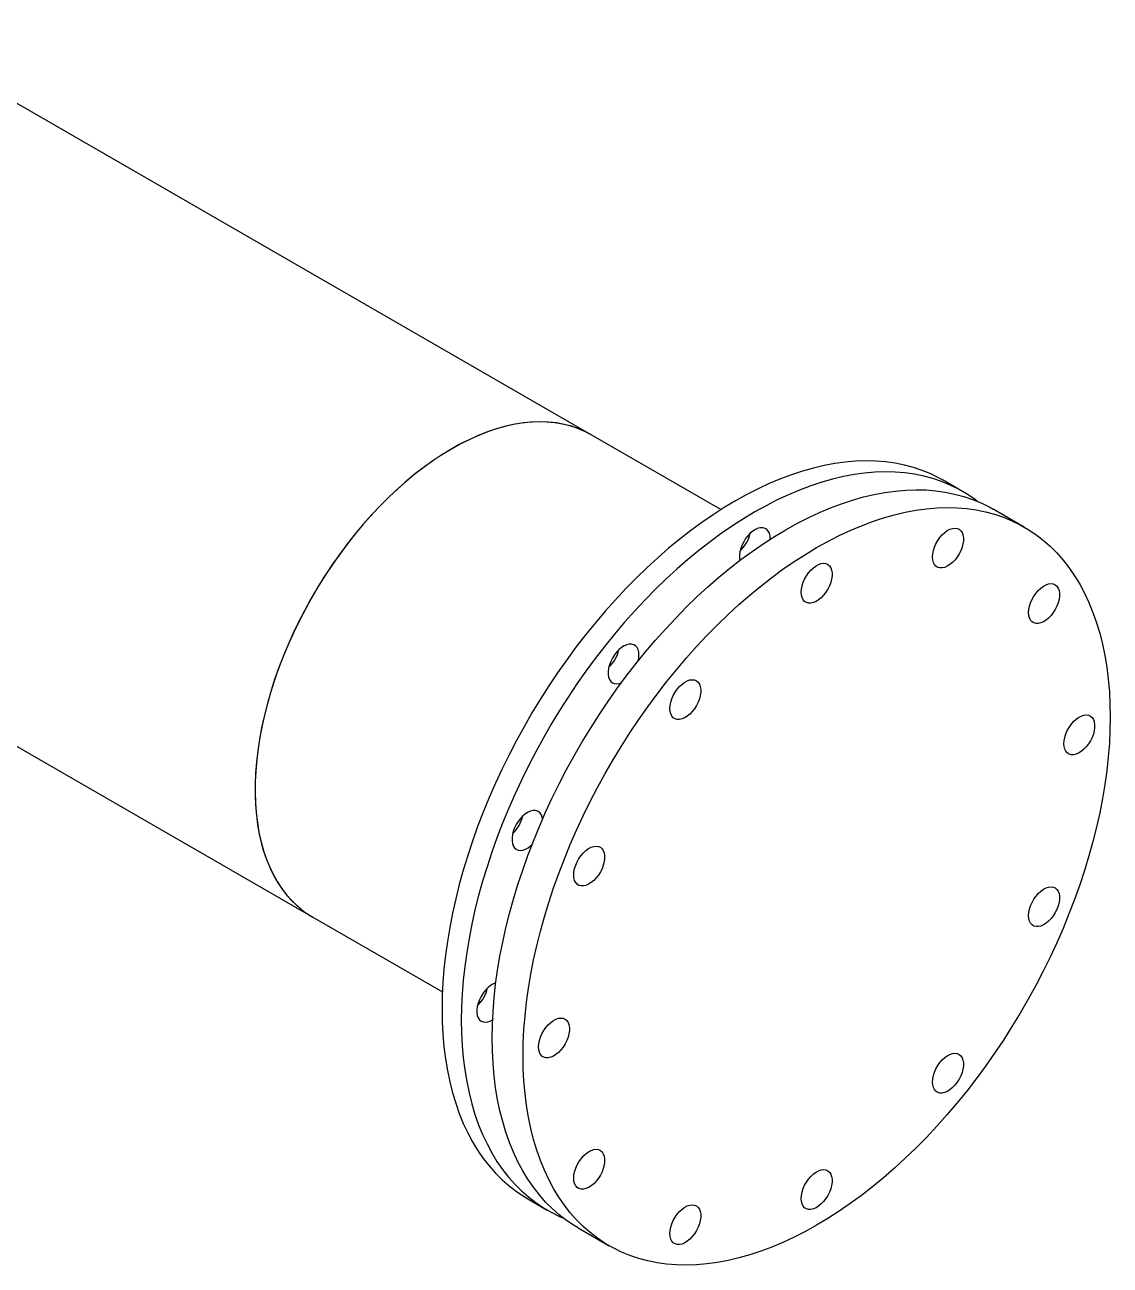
# Model space of a CAD drawing. Header units: inches. Extents: x -375 to 644, y -327 to 278.
# Drawn here: x -50.89 to -26.05, y 0.27 to 28.67 of the extents above; entities that cross this region are included whole.
import ezdxf

# ---------------------------------------------------------------- set-up
doc = ezdxf.new("R2010")
doc.units = ezdxf.units.IN
doc.header["$MEASUREMENT"] = 0

msp = doc.modelspace()

# ---------------------------------------------------------------- linework, layer by layer
at = {"color": 7, "linetype": 'Continuous', "lineweight": 25}
for p, q in [((-37.923, 19.277), (-54.186, 28.666)), ((-34.957, 17.565), (-37.923, 19.277)), ((-29.431, 17.983), (-29.873, 18.238)), ((-28.017, 17.167), (-28.724, 17.575)), ((-52.305, 12.857), (-44.297, 8.235)), ((-44.297, 8.235), (-41.332, 6.523)), ((-39.372, 1.783), (-38.93, 1.528)), ((-38.223, 1.12), (-37.516, 0.712))]:
    msp.add_line(p, q, dxfattribs=at)
at = {"color": 7, "linetype": 'Continuous', "lineweight": 25, "flags": 128}
for points in [[(-37.923, 19.277), (-37.936, 19.285), (-38.088, 19.363), (-38.247, 19.43), (-38.412, 19.484), (-38.583, 19.525), (-38.76, 19.555), (-38.941, 19.571), (-39.127, 19.575), (-39.318, 19.567), (-39.512, 19.546), (-39.71, 19.512), (-39.911, 19.466), (-40.115, 19.408), (-40.32, 19.337), (-40.528, 19.254), (-40.736, 19.159), (-40.946, 19.053), (-41.155, 18.935), (-41.365, 18.806), (-41.574, 18.666), (-41.782, 18.515), (-41.989, 18.354), (-42.194, 18.183), (-42.396, 18.003), (-42.596, 17.813), (-42.792, 17.615), (-42.985, 17.408), (-43.173, 17.193), (-43.358, 16.971), (-43.537, 16.741), (-43.711, 16.506), (-43.88, 16.264), (-44.042, 16.017), (-44.198, 15.765), (-44.348, 15.509), (-44.49, 15.249), (-44.625, 14.986), (-44.753, 14.72), (-44.872, 14.451), (-44.984, 14.182), (-45.087, 13.911), (-45.181, 13.641), (-45.267, 13.37), (-45.344, 13.1), (-45.411, 12.832), (-45.469, 12.566), (-45.518, 12.302), (-45.557, 12.041), (-45.587, 11.784), (-45.606, 11.532), (-45.617, 11.284), (-45.617, 11.041), (-45.607, 10.805), (-45.588, 10.575), (-45.559, 10.351), (-45.521, 10.136), (-45.473, 9.927), (-45.415, 9.728), (-45.349, 9.537), (-45.273, 9.355), (-45.188, 9.182), (-45.094, 9.02), (-44.991, 8.868), (-44.88, 8.726), (-44.761, 8.595), (-44.634, 8.476), (-44.5, 8.368), (-44.358, 8.271), (-44.297, 8.235)], [(-37.923, 19.277), (-38.055, 19.347), (-38.213, 19.416), (-38.376, 19.473), (-38.546, 19.517), (-38.721, 19.549), (-38.902, 19.569), (-39.087, 19.576), (-39.277, 19.57), (-39.47, 19.551), (-39.667, 19.52), (-39.868, 19.477), (-40.071, 19.421), (-40.276, 19.353), (-40.483, 19.273), (-40.691, 19.181), (-40.9, 19.077), (-41.11, 18.961)], [(-41.11, 18.961), (-41.32, 18.835), (-41.529, 18.697), (-41.737, 18.549), (-41.944, 18.39), (-42.15, 18.221), (-42.353, 18.042), (-42.553, 17.855), (-42.75, 17.658), (-42.944, 17.453), (-43.133, 17.24), (-43.318, 17.019), (-43.499, 16.791), (-43.674, 16.557), (-43.844, 16.317), (-44.008, 16.071), (-44.165, 15.82), (-44.316, 15.564), (-44.46, 15.305), (-44.597, 15.042), (-44.726, 14.777), (-44.847, 14.509), (-44.96, 14.24), (-45.065, 13.97), (-45.162, 13.699), (-45.249, 13.428), (-45.328, 13.158), (-45.397, 12.89), (-45.457, 12.623), (-45.508, 12.358), (-45.549, 12.097), (-45.581, 11.839), (-45.603, 11.586), (-45.615, 11.337), (-45.618, 11.093), (-45.61, 10.855), (-45.593, 10.624), (-45.566, 10.399), (-45.53, 10.181), (-45.484, 9.972), (-45.429, 9.77), (-45.364, 9.577), (-45.29, 9.393), (-45.207, 9.219), (-45.115, 9.054), (-45.014, 8.9), (-44.905, 8.756), (-44.788, 8.622), (-44.662, 8.5), (-44.529, 8.39), (-44.389, 8.291), (-44.297, 8.235)], [(-29.873, 18.238), (-29.964, 18.289), (-30.153, 18.382), (-30.348, 18.463), (-30.55, 18.531), (-30.758, 18.586), (-30.971, 18.63), (-31.19, 18.66), (-31.413, 18.678), (-31.642, 18.683), (-31.874, 18.675), (-32.111, 18.655), (-32.352, 18.622), (-32.596, 18.576), (-32.842, 18.518), (-33.092, 18.447), (-33.343, 18.364), (-33.597, 18.269), (-33.852, 18.161), (-34.108, 18.042), (-34.365, 17.911), (-34.622, 17.768), (-34.88, 17.614), (-35.137, 17.448), (-35.393, 17.272), (-35.648, 17.085), (-35.901, 16.888), (-36.153, 16.68), (-36.402, 16.463), (-36.649, 16.236), (-36.893, 16), (-37.134, 15.756), (-37.37, 15.503), (-37.603, 15.242), (-37.831, 14.973), (-38.055, 14.697), (-38.274, 14.414), (-38.487, 14.124), (-38.695, 13.829), (-38.896, 13.528), (-39.092, 13.222), (-39.281, 12.911), (-39.463, 12.596), (-39.637, 12.277), (-39.805, 11.954), (-39.965, 11.629), (-40.117, 11.302), (-40.261, 10.972), (-40.397, 10.641), (-40.524, 10.31), (-40.642, 9.977), (-40.752, 9.645), (-40.853, 9.314), (-40.945, 8.983), (-41.027, 8.654), (-41.1, 8.327), (-41.163, 8.002), (-41.217, 7.681), (-41.261, 7.362), (-41.296, 7.048), (-41.32, 6.738), (-41.335, 6.433), (-41.34, 6.133), (-41.335, 5.838), (-41.32, 5.55), (-41.296, 5.269), (-41.261, 4.994), (-41.217, 4.727), (-41.163, 4.467), (-41.1, 4.216), (-41.027, 3.973), (-40.945, 3.739), (-40.853, 3.514), (-40.752, 3.299), (-40.642, 3.093), (-40.524, 2.898), (-40.397, 2.713), (-40.261, 2.539), (-40.117, 2.376), (-39.965, 2.224), (-39.805, 2.083), (-39.637, 1.955), (-39.463, 1.837), (-39.372, 1.783)], [(-29.09, 17.756), (-29.165, 17.812), (-29.34, 17.929), (-29.522, 18.034), (-29.711, 18.127), (-29.906, 18.207), (-30.108, 18.276), (-30.316, 18.331), (-30.529, 18.375), (-30.748, 18.405), (-30.971, 18.423), (-31.2, 18.428), (-31.433, 18.42), (-31.669, 18.4), (-31.91, 18.367), (-32.154, 18.321), (-32.4, 18.263), (-32.65, 18.192), (-32.901, 18.109), (-33.155, 18.014), (-33.41, 17.906), (-33.666, 17.787), (-33.923, 17.656), (-34.18, 17.513), (-34.438, 17.358), (-34.695, 17.193), (-34.951, 17.017), (-35.206, 16.83), (-35.459, 16.632), (-35.711, 16.425), (-35.96, 16.208), (-36.207, 15.981), (-36.451, 15.745), (-36.692, 15.501), (-36.928, 15.248), (-37.161, 14.986), (-37.39, 14.718), (-37.613, 14.442), (-37.832, 14.159), (-38.045, 13.869), (-38.253, 13.574), (-38.454, 13.273), (-38.65, 12.967), (-38.839, 12.656), (-39.021, 12.34), (-39.195, 12.021), (-39.363, 11.699), (-39.523, 11.374), (-39.675, 11.046), (-39.819, 10.717), (-39.955, 10.386), (-40.082, 10.054), (-40.2, 9.722), (-40.31, 9.39), (-40.411, 9.058), (-40.503, 8.728), (-40.585, 8.399), (-40.658, 8.072), (-40.721, 7.747), (-40.775, 7.425), (-40.819, 7.107), (-40.854, 6.793), (-40.878, 6.483), (-40.893, 6.178), (-40.898, 5.878), (-40.893, 5.583), (-40.878, 5.295), (-40.854, 5.014), (-40.819, 4.739), (-40.775, 4.472), (-40.721, 4.212), (-40.658, 3.961), (-40.585, 3.718), (-40.503, 3.484), (-40.411, 3.259), (-40.31, 3.044), (-40.2, 2.838), (-40.082, 2.643), (-39.955, 2.458), (-39.819, 2.284), (-39.675, 2.121), (-39.523, 1.969), (-39.363, 1.828), (-39.195, 1.699), (-39.021, 1.582), (-38.839, 1.477), (-38.65, 1.384), (-38.563, 1.347)], [(-40.191, 5.469), (-40.186, 5.769), (-40.171, 6.075), (-40.147, 6.385), (-40.112, 6.699), (-40.068, 7.017), (-40.014, 7.339), (-39.951, 7.663), (-39.878, 7.991), (-39.795, 8.32), (-39.704, 8.65), (-39.603, 8.982), (-39.493, 9.314), (-39.375, 9.646), (-39.248, 9.978), (-39.112, 10.309), (-38.968, 10.638), (-38.816, 10.966), (-38.656, 11.291), (-38.488, 11.613), (-38.313, 11.932), (-38.131, 12.247), (-37.943, 12.558), (-37.747, 12.865), (-37.546, 13.166), (-37.338, 13.461), (-37.125, 13.75), (-36.906, 14.033), (-36.682, 14.309), (-36.454, 14.578), (-36.221, 14.839), (-35.984, 15.092), (-35.744, 15.337), (-35.5, 15.573), (-35.253, 15.8), (-35.004, 16.017), (-34.752, 16.224), (-34.499, 16.422), (-34.244, 16.609), (-33.988, 16.785), (-33.731, 16.95), (-33.473, 17.104), (-33.216, 17.247), (-32.959, 17.379), (-32.703, 17.498), (-32.448, 17.606), (-32.194, 17.701), (-31.943, 17.784), (-31.693, 17.855), (-31.447, 17.913), (-31.203, 17.959), (-30.962, 17.992), (-30.725, 18.012), (-30.493, 18.02), (-30.264, 18.015), (-30.041, 17.997), (-29.822, 17.966), (-29.609, 17.923), (-29.401, 17.867), (-29.199, 17.799), (-29.004, 17.719), (-28.815, 17.626), (-28.724, 17.575)], [(-39.484, 5.061), (-39.479, 5.361), (-39.464, 5.666), (-39.439, 5.976), (-39.405, 6.291), (-39.361, 6.609), (-39.307, 6.931), (-39.244, 7.255), (-39.171, 7.582), (-39.088, 7.911), (-38.997, 8.242), (-38.896, 8.574), (-38.786, 8.906), (-38.668, 9.238), (-38.54, 9.57), (-38.405, 9.901), (-38.261, 10.23), (-38.109, 10.558), (-37.949, 10.883), (-37.781, 11.205), (-37.606, 11.524), (-37.424, 11.839), (-37.236, 12.15), (-37.04, 12.456), (-36.839, 12.757), (-36.631, 13.053), (-36.418, 13.342), (-36.199, 13.625), (-35.975, 13.901), (-35.747, 14.17), (-35.514, 14.431), (-35.277, 14.684), (-35.037, 14.929), (-34.793, 15.165), (-34.546, 15.391), (-34.297, 15.609), (-34.045, 15.816), (-33.792, 16.013), (-33.537, 16.2), (-33.28, 16.377), (-33.024, 16.542), (-32.766, 16.696), (-32.509, 16.839), (-32.252, 16.97), (-31.996, 17.09), (-31.741, 17.197), (-31.487, 17.293), (-31.236, 17.376), (-30.986, 17.447), (-30.739, 17.505), (-30.496, 17.55), (-30.255, 17.584), (-30.018, 17.604), (-29.786, 17.612), (-29.557, 17.606), (-29.333, 17.589), (-29.115, 17.558), (-28.902, 17.515), (-28.694, 17.459), (-28.492, 17.391), (-28.297, 17.31), (-28.108, 17.217), (-27.926, 17.112), (-27.751, 16.995), (-27.584, 16.866), (-27.424, 16.726), (-27.272, 16.574), (-27.128, 16.411), (-26.992, 16.237), (-26.865, 16.052), (-26.746, 15.856), (-26.636, 15.651), (-26.536, 15.436), (-26.444, 15.211), (-26.362, 14.977), (-26.289, 14.734), (-26.225, 14.483), (-26.172, 14.223), (-26.127, 13.956), (-26.093, 13.681), (-26.068, 13.399), (-26.054, 13.111), (-26.049, 12.817), (-26.054, 12.517), (-26.068, 12.212), (-26.093, 11.902), (-26.127, 11.587), (-26.172, 11.269), (-26.225, 10.948), (-26.289, 10.623), (-26.362, 10.296), (-26.444, 9.967), (-26.536, 9.636), (-26.636, 9.305), (-26.746, 8.972), (-26.865, 8.64), (-26.992, 8.308), (-27.128, 7.978), (-27.272, 7.648), (-27.424, 7.321), (-27.584, 6.995), (-27.751, 6.673), (-27.926, 6.354), (-28.108, 6.039), (-28.297, 5.728), (-28.492, 5.422), (-28.694, 5.121), (-28.902, 4.825), (-29.115, 4.536), (-29.333, 4.253), (-29.557, 3.977), (-29.786, 3.708), (-30.018, 3.447), (-30.255, 3.194), (-30.496, 2.949), (-30.739, 2.714), (-30.986, 2.487), (-31.236, 2.27), (-31.487, 2.062), (-31.741, 1.865), (-31.996, 1.678), (-32.252, 1.502), (-32.509, 1.336), (-32.766, 1.182), (-33.024, 1.039), (-33.28, 0.908), (-33.537, 0.788), (-33.792, 0.681), (-34.045, 0.586), (-34.297, 0.502), (-34.546, 0.432), (-34.793, 0.373), (-35.037, 0.328), (-35.277, 0.295), (-35.514, 0.274), (-35.747, 0.267), (-35.975, 0.272), (-36.199, 0.29), (-36.418, 0.32), (-36.631, 0.363), (-36.839, 0.419), (-37.04, 0.487), (-37.236, 0.568), (-37.424, 0.661), (-37.606, 0.766), (-37.781, 0.883), (-37.949, 1.012), (-38.109, 1.152), (-38.261, 1.304), (-38.405, 1.468), (-38.54, 1.642), (-38.668, 1.827), (-38.786, 2.022), (-38.896, 2.227), (-38.997, 2.443), (-39.088, 2.667), (-39.171, 2.901), (-39.244, 3.144), (-39.307, 3.396), (-39.361, 3.655), (-39.405, 3.923), (-39.439, 4.197), (-39.464, 4.479), (-39.479, 4.767), (-39.484, 5.061)], [(-33.827, 16.89), (-33.827, 16.9), (-33.832, 16.966), (-33.847, 17.025), (-33.872, 17.073), (-33.905, 17.111), (-33.947, 17.137), (-33.995, 17.151), (-34.049, 17.151), (-34.106, 17.138), (-34.165, 17.113), (-34.225, 17.075), (-34.284, 17.027), (-34.34, 16.969), (-34.391, 16.903), (-34.436, 16.831), (-34.473, 16.756), (-34.503, 16.678), (-34.523, 16.601), (-34.533, 16.527), (-34.533, 16.458), (-34.524, 16.402)], [(-30.115, 16.481), (-30.109, 16.553), (-30.094, 16.628), (-30.07, 16.706), (-30.036, 16.782), (-29.995, 16.856), (-29.946, 16.925), (-29.893, 16.987), (-29.836, 17.041), (-29.776, 17.084), (-29.716, 17.116), (-29.658, 17.135), (-29.602, 17.141), (-29.551, 17.134), (-29.506, 17.115), (-29.468, 17.082), (-29.439, 17.039), (-29.419, 16.985), (-29.409, 16.923), (-29.409, 16.853), (-29.419, 16.779), (-29.439, 16.703), (-29.468, 16.625), (-29.506, 16.55), (-29.551, 16.478), (-29.602, 16.412), (-29.658, 16.354), (-29.716, 16.306), (-29.776, 16.268), (-29.836, 16.243), (-29.893, 16.23), (-29.946, 16.23), (-29.995, 16.243), (-30.036, 16.269), (-30.07, 16.307), (-30.094, 16.356), (-30.109, 16.415), (-30.115, 16.481)], [(-33.12, 15.676), (-33.115, 15.748), (-33.1, 15.823), (-33.075, 15.901), (-33.041, 15.977), (-33, 16.051), (-32.952, 16.12), (-32.898, 16.182), (-32.841, 16.236), (-32.781, 16.279), (-32.721, 16.311), (-32.663, 16.33), (-32.607, 16.336), (-32.556, 16.329), (-32.511, 16.31), (-32.473, 16.277), (-32.444, 16.234), (-32.424, 16.18), (-32.414, 16.118), (-32.414, 16.048), (-32.424, 15.974), (-32.444, 15.898), (-32.473, 15.82), (-32.511, 15.745), (-32.556, 15.673), (-32.607, 15.607), (-32.663, 15.549), (-32.721, 15.501), (-32.781, 15.463), (-32.841, 15.438), (-32.898, 15.425), (-32.952, 15.425), (-33, 15.438), (-33.041, 15.464), (-33.075, 15.502), (-33.1, 15.551), (-33.115, 15.61), (-33.12, 15.676)], [(-27.915, 15.21), (-27.91, 15.282), (-27.894, 15.358), (-27.87, 15.435), (-27.836, 15.512), (-27.795, 15.586), (-27.746, 15.655), (-27.693, 15.717), (-27.636, 15.77), (-27.576, 15.814), (-27.516, 15.845), (-27.458, 15.864), (-27.402, 15.871), (-27.351, 15.864), (-27.306, 15.844), (-27.268, 15.812), (-27.239, 15.768), (-27.219, 15.715), (-27.209, 15.652), (-27.209, 15.583), (-27.219, 15.509), (-27.239, 15.432), (-27.268, 15.355), (-27.306, 15.279), (-27.351, 15.207), (-27.402, 15.142), (-27.458, 15.084), (-27.516, 15.035), (-27.576, 14.998), (-27.636, 14.972), (-27.693, 14.959), (-27.746, 14.96), (-27.795, 14.973), (-27.836, 14.999), (-27.87, 15.037), (-27.894, 15.086), (-27.91, 15.144), (-27.915, 15.21)], [(-36.832, 14.235), (-36.837, 14.302), (-36.852, 14.36), (-36.877, 14.409), (-36.911, 14.447), (-36.952, 14.473), (-37, 14.486), (-37.054, 14.486), (-37.111, 14.473), (-37.171, 14.448), (-37.231, 14.41), (-37.289, 14.362), (-37.345, 14.304), (-37.396, 14.238), (-37.441, 14.167), (-37.479, 14.091), (-37.508, 14.014), (-37.528, 13.937), (-37.538, 13.863), (-37.538, 13.793), (-37.528, 13.731), (-37.508, 13.677), (-37.479, 13.634), (-37.441, 13.602), (-37.396, 13.582), (-37.345, 13.575), (-37.289, 13.581), (-37.239, 13.597)], [(-36.848, 14.107), (-36.837, 14.164), (-36.832, 14.235)], [(-36.125, 13.011), (-36.12, 13.083), (-36.105, 13.159), (-36.08, 13.236), (-36.047, 13.313), (-36.005, 13.387), (-35.957, 13.456), (-35.903, 13.518), (-35.846, 13.571), (-35.786, 13.614), (-35.727, 13.646), (-35.668, 13.665), (-35.612, 13.671), (-35.561, 13.665), (-35.516, 13.645), (-35.479, 13.613), (-35.449, 13.569), (-35.429, 13.515), (-35.419, 13.453), (-35.419, 13.384), (-35.429, 13.31), (-35.449, 13.233), (-35.479, 13.155), (-35.516, 13.08), (-35.561, 13.008), (-35.612, 12.942), (-35.668, 12.884), (-35.727, 12.836), (-35.786, 12.798), (-35.846, 12.773), (-35.903, 12.76), (-35.957, 12.76), (-36.005, 12.774), (-36.047, 12.8), (-36.08, 12.838), (-36.105, 12.887), (-36.12, 12.945), (-36.125, 13.011)], [(-27.109, 12.205), (-27.104, 12.277), (-27.089, 12.352), (-27.064, 12.43), (-27.031, 12.507), (-26.989, 12.58), (-26.941, 12.649), (-26.888, 12.712), (-26.83, 12.765), (-26.771, 12.808), (-26.711, 12.84), (-26.652, 12.859), (-26.597, 12.865), (-26.546, 12.858), (-26.501, 12.839), (-26.463, 12.807), (-26.434, 12.763), (-26.414, 12.709), (-26.404, 12.647), (-26.404, 12.578), (-26.414, 12.503), (-26.434, 12.427), (-26.463, 12.349), (-26.501, 12.274), (-26.546, 12.202), (-26.597, 12.136), (-26.652, 12.078), (-26.711, 12.03), (-26.771, 11.992), (-26.83, 11.967), (-26.888, 11.954), (-26.941, 11.954), (-26.989, 11.968), (-27.031, 11.994), (-27.064, 12.032), (-27.089, 12.08), (-27.104, 12.139), (-27.109, 12.205)], [(-39.036, 10.484), (-39.037, 10.491), (-39.052, 10.549), (-39.077, 10.598), (-39.111, 10.636), (-39.152, 10.662), (-39.2, 10.676), (-39.254, 10.676), (-39.311, 10.663), (-39.371, 10.638), (-39.431, 10.6), (-39.489, 10.552), (-39.545, 10.494), (-39.596, 10.428), (-39.641, 10.356), (-39.679, 10.28), (-39.708, 10.203), (-39.728, 10.126), (-39.738, 10.052), (-39.738, 9.983), (-39.728, 9.921), (-39.708, 9.867), (-39.679, 9.823), (-39.641, 9.791), (-39.596, 9.771), (-39.545, 9.764), (-39.489, 9.771), (-39.431, 9.79), (-39.371, 9.822), (-39.311, 9.865), (-39.282, 9.89)], [(-38.325, 9.2), (-38.32, 9.272), (-38.305, 9.348), (-38.28, 9.425), (-38.246, 9.502), (-38.205, 9.576), (-38.157, 9.645), (-38.103, 9.707), (-38.046, 9.761), (-37.986, 9.804), (-37.926, 9.835), (-37.868, 9.855), (-37.812, 9.861), (-37.761, 9.854), (-37.716, 9.834), (-37.678, 9.802), (-37.649, 9.759), (-37.629, 9.705), (-37.619, 9.643), (-37.619, 9.573), (-37.629, 9.499), (-37.649, 9.422), (-37.678, 9.345), (-37.716, 9.269), (-37.761, 9.198), (-37.812, 9.132), (-37.868, 9.074), (-37.926, 9.025), (-37.986, 8.988), (-38.046, 8.962), (-38.103, 8.95), (-38.157, 8.95), (-38.205, 8.963), (-38.246, 8.989), (-38.28, 9.027), (-38.305, 9.076), (-38.32, 9.134), (-38.325, 9.2)], [(-27.915, 8.27), (-27.91, 8.342), (-27.894, 8.417), (-27.87, 8.495), (-27.836, 8.571), (-27.795, 8.645), (-27.746, 8.714), (-27.693, 8.776), (-27.636, 8.83), (-27.576, 8.873), (-27.516, 8.905), (-27.458, 8.924), (-27.402, 8.93), (-27.351, 8.923), (-27.306, 8.904), (-27.268, 8.871), (-27.239, 8.828), (-27.219, 8.774), (-27.209, 8.712), (-27.209, 8.642), (-27.219, 8.568), (-27.239, 8.492), (-27.268, 8.414), (-27.306, 8.339), (-27.351, 8.267), (-27.402, 8.201), (-27.458, 8.143), (-27.516, 8.095), (-27.576, 8.057), (-27.636, 8.032), (-27.693, 8.019), (-27.746, 8.019), (-27.795, 8.032), (-27.836, 8.058), (-27.87, 8.096), (-27.894, 8.145), (-27.91, 8.204), (-27.915, 8.27)], [(-40.108, 6.73), (-40.116, 6.728), (-40.176, 6.702), (-40.236, 6.665), (-40.294, 6.616), (-40.35, 6.558), (-40.401, 6.493), (-40.446, 6.421), (-40.484, 6.345), (-40.513, 6.268), (-40.533, 6.191), (-40.543, 6.117), (-40.543, 6.048), (-40.533, 5.985), (-40.513, 5.932), (-40.484, 5.888), (-40.446, 5.856), (-40.401, 5.836), (-40.35, 5.829), (-40.294, 5.836), (-40.236, 5.855), (-40.182, 5.883)], [(-39.13, 5.265), (-39.125, 5.337), (-39.11, 5.413), (-39.085, 5.49), (-39.052, 5.567), (-39.01, 5.641), (-38.962, 5.71), (-38.908, 5.772), (-38.851, 5.825), (-38.792, 5.869), (-38.732, 5.9), (-38.673, 5.92), (-38.617, 5.926), (-38.566, 5.919), (-38.521, 5.899), (-38.484, 5.867), (-38.454, 5.824), (-38.434, 5.77), (-38.424, 5.707), (-38.424, 5.638), (-38.434, 5.564), (-38.454, 5.487), (-38.484, 5.41), (-38.521, 5.334), (-38.566, 5.262), (-38.617, 5.197), (-38.673, 5.139), (-38.732, 5.09), (-38.792, 5.053), (-38.851, 5.027), (-38.908, 5.014), (-38.962, 5.015), (-39.01, 5.028), (-39.052, 5.054), (-39.085, 5.092), (-39.11, 5.141), (-39.125, 5.199), (-39.13, 5.265)], [(-38.223, 1.12), (-38.313, 1.174), (-38.488, 1.291), (-38.656, 1.42), (-38.816, 1.561), (-38.968, 1.713), (-39.112, 1.876), (-39.248, 2.05), (-39.375, 2.235), (-39.493, 2.43), (-39.603, 2.635), (-39.704, 2.851), (-39.795, 3.076), (-39.878, 3.31), (-39.951, 3.553), (-40.014, 3.804), (-40.068, 4.063), (-40.112, 4.331), (-40.147, 4.605), (-40.171, 4.887), (-40.186, 5.175), (-40.191, 5.469)], [(-30.115, 4.459), (-30.109, 4.531), (-30.094, 4.607), (-30.07, 4.684), (-30.036, 4.761), (-29.995, 4.835), (-29.946, 4.904), (-29.893, 4.966), (-29.836, 5.019), (-29.776, 5.062), (-29.716, 5.094), (-29.658, 5.113), (-29.602, 5.12), (-29.551, 5.113), (-29.506, 5.093), (-29.468, 5.061), (-29.439, 5.017), (-29.419, 4.964), (-29.409, 4.901), (-29.409, 4.832), (-29.419, 4.758), (-29.439, 4.681), (-29.468, 4.604), (-29.506, 4.528), (-29.551, 4.456), (-29.602, 4.391), (-29.658, 4.333), (-29.716, 4.284), (-29.776, 4.247), (-29.836, 4.221), (-29.893, 4.208), (-29.946, 4.209), (-29.995, 4.222), (-30.036, 4.248), (-30.07, 4.286), (-30.094, 4.335), (-30.109, 4.393), (-30.115, 4.459)], [(-38.325, 2.26), (-38.32, 2.332), (-38.305, 2.408), (-38.28, 2.485), (-38.246, 2.562), (-38.205, 2.636), (-38.157, 2.705), (-38.103, 2.767), (-38.046, 2.82), (-37.986, 2.863), (-37.926, 2.895), (-37.868, 2.914), (-37.812, 2.92), (-37.761, 2.914), (-37.716, 2.894), (-37.678, 2.862), (-37.649, 2.818), (-37.629, 2.764), (-37.619, 2.702), (-37.619, 2.633), (-37.629, 2.559), (-37.649, 2.482), (-37.678, 2.404), (-37.716, 2.329), (-37.761, 2.257), (-37.812, 2.191), (-37.868, 2.133), (-37.926, 2.085), (-37.986, 2.047), (-38.046, 2.022), (-38.103, 2.009), (-38.157, 2.009), (-38.205, 2.023), (-38.246, 2.049), (-38.28, 2.087), (-38.305, 2.135), (-38.32, 2.194), (-38.325, 2.26)], [(-33.12, 1.794), (-33.115, 1.866), (-33.1, 1.942), (-33.075, 2.019), (-33.041, 2.096), (-33, 2.17), (-32.952, 2.239), (-32.898, 2.301), (-32.841, 2.355), (-32.781, 2.398), (-32.721, 2.429), (-32.663, 2.449), (-32.607, 2.455), (-32.556, 2.448), (-32.511, 2.428), (-32.473, 2.396), (-32.444, 2.353), (-32.424, 2.299), (-32.414, 2.237), (-32.414, 2.167), (-32.424, 2.093), (-32.444, 2.016), (-32.473, 1.939), (-32.511, 1.863), (-32.556, 1.792), (-32.607, 1.726), (-32.663, 1.668), (-32.721, 1.619), (-32.781, 1.582), (-32.841, 1.556), (-32.898, 1.544), (-32.952, 1.544), (-33, 1.557), (-33.041, 1.583), (-33.075, 1.621), (-33.1, 1.67), (-33.115, 1.728), (-33.12, 1.794)], [(-36.125, 0.989), (-36.12, 1.061), (-36.105, 1.137), (-36.08, 1.214), (-36.047, 1.291), (-36.005, 1.365), (-35.957, 1.434), (-35.903, 1.496), (-35.846, 1.55), (-35.786, 1.593), (-35.727, 1.624), (-35.668, 1.644), (-35.612, 1.65), (-35.561, 1.643), (-35.516, 1.623), (-35.479, 1.591), (-35.449, 1.548), (-35.429, 1.494), (-35.419, 1.432), (-35.419, 1.362), (-35.429, 1.288), (-35.449, 1.211), (-35.479, 1.134), (-35.516, 1.058), (-35.561, 0.987), (-35.612, 0.921), (-35.668, 0.863), (-35.727, 0.814), (-35.786, 0.777), (-35.846, 0.751), (-35.903, 0.739), (-35.957, 0.739), (-36.005, 0.752), (-36.047, 0.778), (-36.08, 0.816), (-36.105, 0.865), (-36.12, 0.923), (-36.125, 0.989)]]:
    msp.add_lwpolyline(points, dxfattribs=at)
at = {"color": 7, "linetype": 'Continuous', "lineweight": 25}
for centre in [(-35.082, 17.217), (-38.088, 14.552), (-40.288, 10.742), (-41.093, 6.806)]:
    msp.add_arc(centre, 0.82, 313.4361, 346.5693, dxfattribs=at)

doc.saveas('drawing.dxf')
